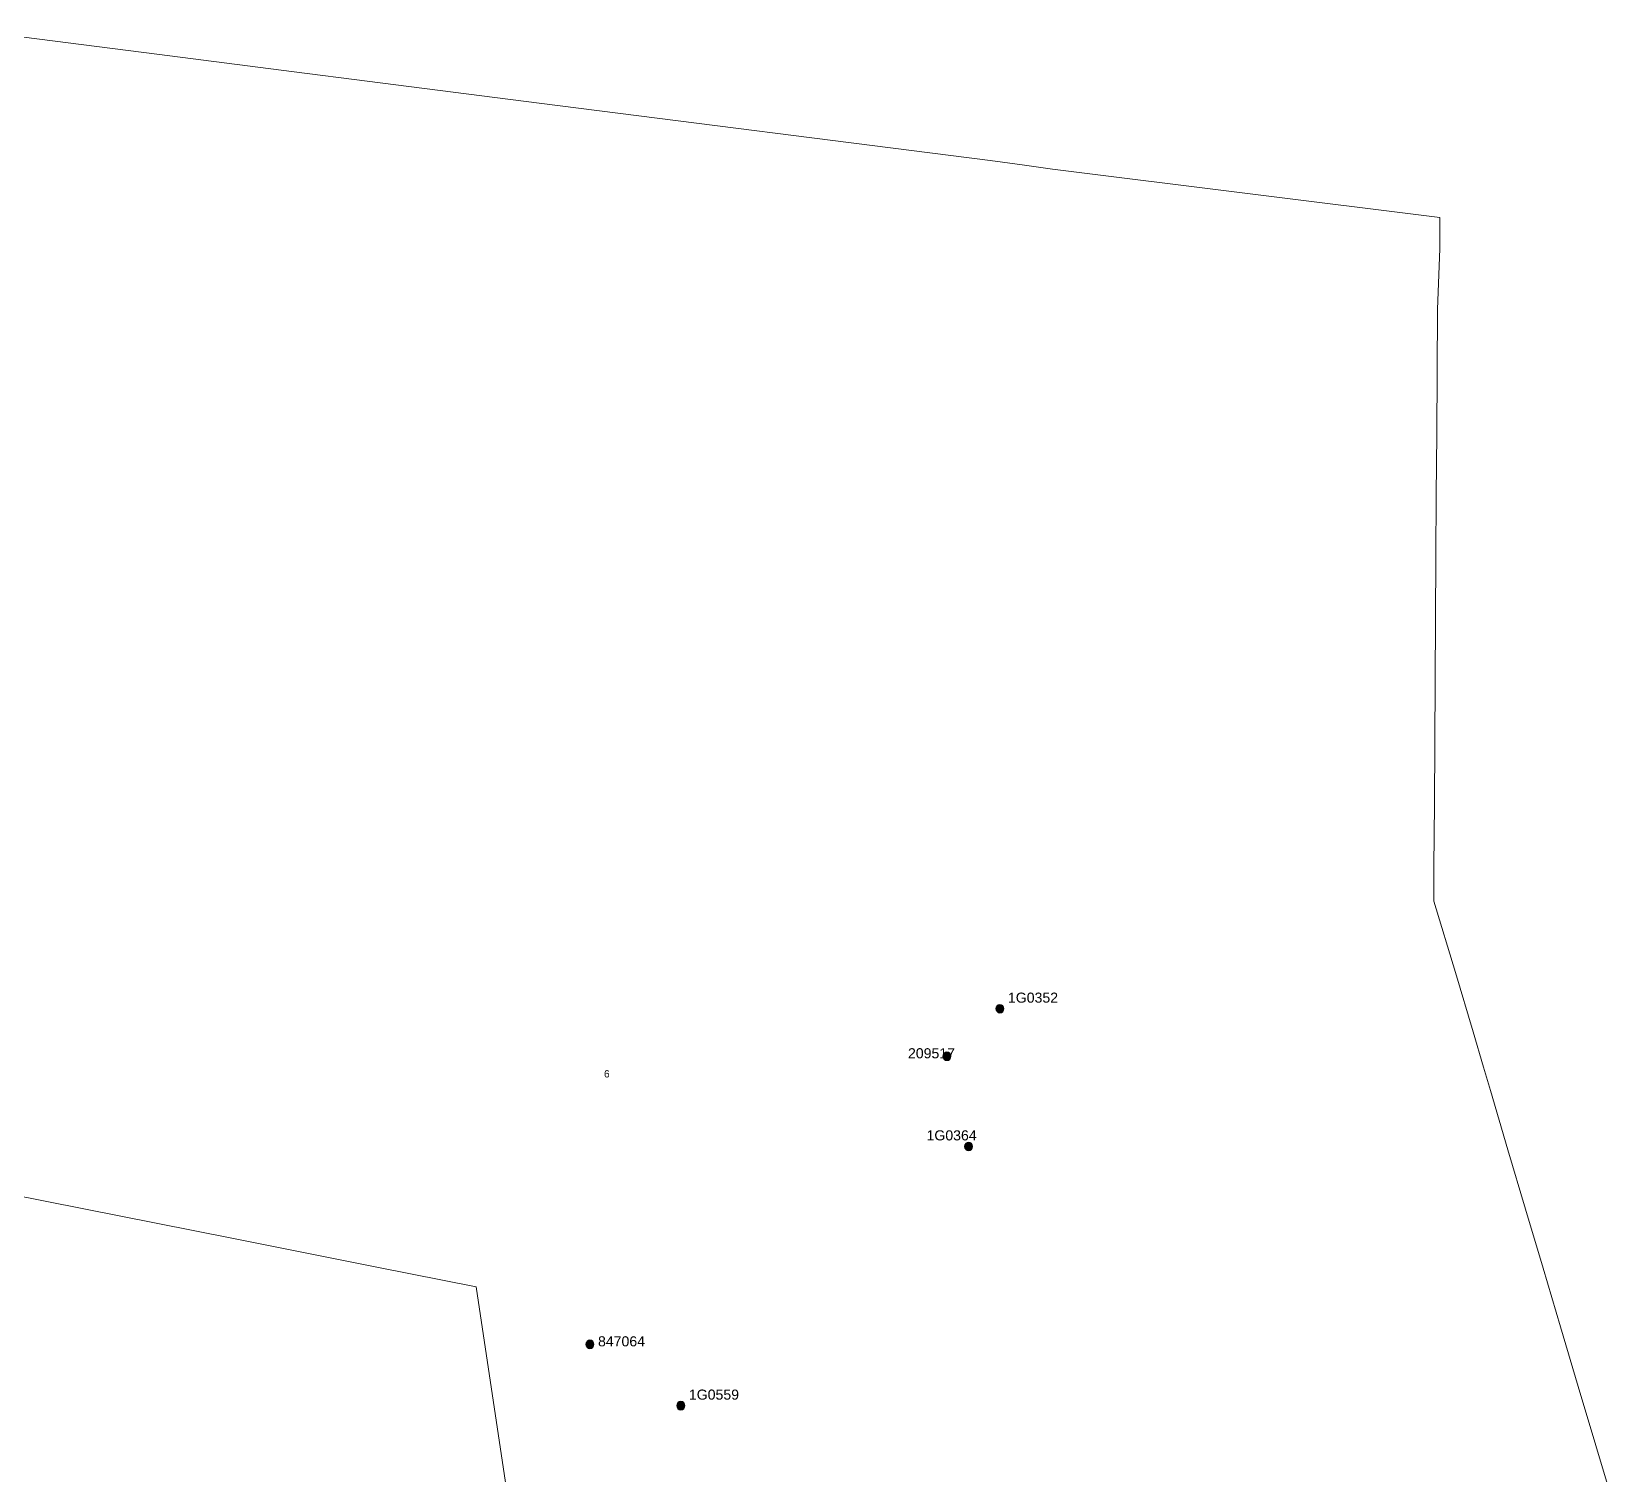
# Model space of a CAD drawing. Header units: metres. Extents: x 303026 to 304293, y 6173158 to 6174419.
# Drawn here: x 303850.8 to 304242.8, y 6173829.7 to 6174187.4 of the extents above; entities that cross this region are included whole.
import ezdxf
from ezdxf.enums import TextEntityAlignment as Align

# ---------------------------------------------------------------- set-up
doc = ezdxf.new("R2010")
doc.units = ezdxf.units.M
doc.layers.get('0').update_dxf_attribs({"color": 6})
doc.layers.add('Cadastre Land Parcels_SP_EXT', color=9, linetype='Continuous', lineweight=5)
doc.layers.add('SupportsOH_SP_TR_HV_LV_SL_EXT', color=7, linetype='Continuous')
doc.styles.add('POLE_LABEL', font='arial.ttf')
doc.styles.get("Standard").update_dxf_attribs({"font": 'arial.ttf'})

# ---------------------------------------------------------------- blocks, each defined once
blk = doc.blocks.new('POLE_EXT')
blk.add_hatch(color=256).paths.add_polyline_path([(-1, 0, 1), (1, 0, 1)])
blk.add_lwpolyline([(-1, 0, 1), (1, 0, 1)], format="xyb", close=True)
for tag, height, flags, p in [('pNumber', 2.5, 8, (-17.84, 2.07)), ('OWNED_BY', 0.2, 9, (1.35, -0.4)), ('SPECIAL_USE', 0.2, 9, (1.35, -0.8)), ('STATE', 0.2, 9, (1.35, -1)), ('cLV', 0.2, 9, (1.35, -1.4)), ('hDepth', 0.2, 9, (1.35, -1.6)), ('hDia', 0.2, 9, (1.35, -1.8)), ('cHV', 0.2, 9, (1.35, -2)), ('cLinedev', 0.2, 9, (1.35, -3.4)), ('pExisting', 0.2, 9, (1.35, -3.8)), ('PARENT', 0.2, 9, (1.35, -0.6)), ('USAGE', 0.2, 9, (1.35, -1.2)), ('LBRACKET', 0.2, 9, (1.35, -2.2)), ('LExisting', 0.2, 9, (1.35, -2.4)), ('LANTNUMBER', 0.2, 9, (1.35, -2.6)), ('LOther', 0.2, 9, (1.35, -2.8)), ('LRemove', 0.2, 9, (1.35, -3)), ('LEGEND', 0.2, 9, (1.35, -3.2)), ('LOCATION', 0.2, 9, (1.35, -3.6)), ('PFNUMBER', 0.2, 9, (1.35, -4)), ('pFooting', 0.2, 9, (1.35, -4.4)), ('pNew', 0.2, 9, (1.35, -4.6)), ('pRelocate', 0.2, 9, (1.35, -5)), ('pRemove', 0.2, 9, (1.35, -5.2)), ('pReplace', 0.2, 9, (1.35, -5.4)), ('pStay', 0.2, 9, (1.35, -5.6)), ('pType', 0.2, 9, (1.35, -5.8)), ('cspan', 0.2, 9, (1.35, -6)), ('STREETNAME', 0.2, 9, (1.35, -6.2)), ('SUBURB', 0.2, 9, (1.35, -6.4)), ('OPERATED_BY', 0.2, 9, (1.36, -7.01)), ('NEWPFNUMBER', 0.2, 9, (1.35, -4.2)), ('NOTES', 0.2, 9, (1.35, -6.6)), ('MAINTAINED_BY', 0.2, 9, (1.36, -6.81))]:
    blk.add_attdef(tag, text='', height=height, dxfattribs=dict(flags=flags)).set_placement(p, align=Align.MIDDLE_LEFT)
at = {"style": 'POLE_LABEL'}
for tag, height, flags, p in [('STRUCTURE_PLANT_NUMBER', 0.2, 9, (1.35, 0.03)), ('ASSET_NUM', 2.5, 8, (2, 2)), ('STREET_CODE', 0.2, 9, (1.35, -0.2))]:
    blk.add_attdef(tag, text='', height=height, dxfattribs=dict(at, flags=flags)).set_placement(p, align=Align.MIDDLE_LEFT)
at = {"flags": 1}
blk.add_attdef('Z', (1.35, -7.33), '', height=0.2, dxfattribs=at)

msp = doc.modelspace()

# ---------------------------------------------------------------- linework, layer by layer
at = {"layer": 'Cadastre Land Parcels_SP_EXT', "linetype": 'Continuous'}
for points in [[(304242.82, 6173822.26), (304238.52, 6173836.86), (304234.14, 6173851.5), (304229.74, 6173866.31), (304225.44, 6173880.84), (304221.06, 6173895.44), (304216.67, 6173910.16), (304212.35, 6173924.85), (304210.65, 6173930.64), (304208.08, 6173939.4), (304203.69, 6173954.11), (304198.33, 6173971.81), (304198.36, 6173980.42), (304198.45, 6173995.82), (304198.55, 6174011.12), (304198.64, 6174026.46), (304198.74, 6174041.75), (304198.83, 6174057.15), (304198.92, 6174072.53), (304199.03, 6174087.59), (304199.12, 6174103.07), (304199.21, 6174118.46), (304199.77, 6174133.58), (304199.77, 6174141.26), (304103.76, 6174153.3), (304096.28, 6174154.33), (304088.37, 6174155.43), (303976.58, 6174169.65), (303976.58, 6174169.65), (303933.92, 6174175.07), (303915.82, 6174177.37), (303881.76, 6174181.8), (303837.76, 6174187.37)], [(303841.11, 6173795.93), (303852.47, 6173797.96), (303856.23, 6173798.61), (303871.41, 6173801.31), (303891.08, 6173804.77), (303907.36, 6173790.69), (303925.8, 6173774.73), (303944.39, 6173758.59), (303962.8, 6173742.66), (303983.55, 6173724.71), (303976.74, 6173770.3), (303969.91, 6173816.09), (303960.95, 6173876.17), (303936.34, 6173881.08), (303900.38, 6173888.28), (303844.93, 6173899.29)], [(303844.93, 6173899.29), (303900.38, 6173888.28), (303936.34, 6173881.08), (303960.95, 6173876.17), (303969.91, 6173816.09)]]:
    msp.add_lwpolyline(points, dxfattribs=at)

# ---------------------------------------------------------------- block references
at = {"layer": 'SupportsOH_SP_TR_HV_LV_SL_EXT'}
ref = msp.add_blockref('POLE_EXT', (304090.75, 6173945.14), dxfattribs=at)
ref.add_attrib('ASSET_NUM', '1G0352', dxfattribs={"layer": '0', "height": 2.5, "style": 'POLE_LABEL'}).set_placement((304092.75, 6173945.89), align=Align.BOTTOM_LEFT)
ref = msp.add_blockref('POLE_EXT', (304077.63, 6173933.35), dxfattribs=at)
ref.add_attrib('ASSET_NUM', '209517', dxfattribs={"layer": '0', "height": 2.5, "style": 'POLE_LABEL'}).set_placement((304079.63, 6173934.1), align=Align.MIDDLE_RIGHT)
ref = msp.add_blockref('POLE_EXT', (304083, 6173911), dxfattribs=at)
ref.add_attrib('ASSET_NUM', '1G0364', dxfattribs={"layer": '0', "height": 2.5, "style": 'POLE_LABEL'}).set_placement((304085, 6173911.75), align=Align.BOTTOM_RIGHT)
ref = msp.add_blockref('POLE_EXT', (303989.14, 6173861.94), dxfattribs=at)
ref.add_attrib('ASSET_NUM', '847064', dxfattribs={"layer": '0', "height": 2.5, "style": 'POLE_LABEL'}).set_placement((303991.14, 6173862.69), align=Align.MIDDLE_LEFT)
ref = msp.add_blockref('POLE_EXT', (304011.67, 6173846.73), dxfattribs=at)
ref.add_attrib('ASSET_NUM', '1G0559', dxfattribs={"layer": '0', "height": 2.5, "style": 'POLE_LABEL'}).set_placement((304013.67, 6173847.48), align=Align.BOTTOM_LEFT)

# ---------------------------------------------------------------- texts
at = {"layer": 'Cadastre Land Parcels_SP_EXT'}
msp.add_text('6', height=1.8, dxfattribs=at).set_placement((303992.62, 6173928.1))

doc.saveas('drawing.dxf')
